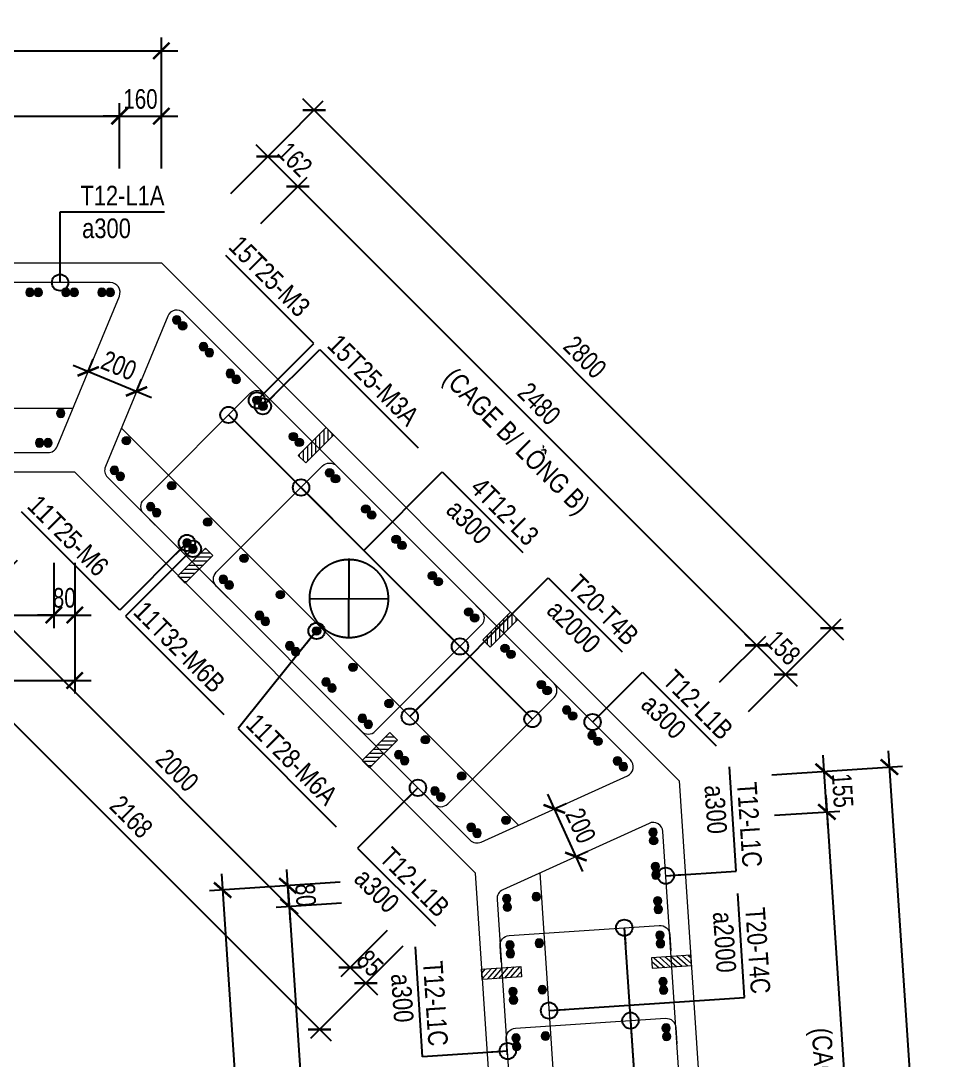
# Model space of a CAD drawing. Header units: millimetres. Extents: x 2611025 to 4139346, y -89870 to 101087.
# Drawn here: x 3263236 to 3277421, y -14695 to 1196 of the extents above; entities that cross this region are included whole.
import ezdxf
from ezdxf.enums import TextEntityAlignment as Align

# ---------------------------------------------------------------- set-up
doc = ezdxf.new("R2010")
doc.units = ezdxf.units.MM
doc.header["$LTSCALE"] = 1200
doc.header["$PDMODE"] = 35
doc.linetypes.add('CENTER', pattern=[2, 1.25, -0.25, 0.25, -0.25])
doc.linetypes.add('HIDDEN', pattern=[0.375, 0.25, -0.125])
for name, color, linetype, lineweight in [('5', 5, 'Continuous', 13), ('BOUND', 3, 'Continuous', 20), ('ENOTE', 2, 'Continuous', 15), ('GRID', 74, 'CENTER', 15), ('LEADER', 8, 'Continuous', 9), ('MCT', 6, 'Continuous', 20), ('TEXTEN', 3, 'Continuous', 13), ('TEXTMA', 2, 'Continuous', 13), ('TEXTVN', 2, 'Continuous', 20), ('TIE', 4, 'Continuous', 13)]:
    doc.layers.add(name, color=color, linetype=linetype, lineweight=lineweight)
doc.layers.add('CDC.02.DIM', color=1, linetype='Continuous')
doc.layers.add('MIE', color=5, linetype='HIDDEN')
doc.styles.add('DB_Arial', font='arial.ttf', dxfattribs={"width": 0.8})
doc.styles.add('SMTEXT', font='arial.ttf', dxfattribs={"width": 0.75})
doc.dimstyles.new('BSV25', dxfattribs={"dimtxt": 300, "dimasz": 250, "dimexe": 200, "dimexo": 0, "dimgap": 108, "dimtad": 1, "dimdec": 0, "dimlfac": 0.25, "dimdsep": 46, "dimtxsty": 'SMTEXT', "dimblk": 'ARCHTICK', "dimcen": 100, "dimdle": 250, "dimclrd": 256, "dimclre": 256, "dimclrt": 2, "dimadec": 0, "dimazin": 0, "dimtfac": 1, "dimtdec": 0, "dimtix": 1, "dimtmove": 2, "dimatfit": 3, "dimfxl": 800, "dimfxlon": 1, "dimtolj": 1, "dimtzin": 0, "dimarcsym": 0})

# ---------------------------------------------------------------- blocks, each defined once
blk = doc.blocks.new('mct1')
at = {"lineweight": 9}
h = blk.add_hatch(color=256, dxfattribs=at)
h.dxf.hatch_style = 1
h.paths.add_polyline_path([(-16, 0, 1), (16, 0, 1)])
blk.add_circle((0, 0), 16, dxfattribs=at)
blk = doc.blocks.new('_ArchTick')
at = {"color": 0, "linetype": 'ByBlock', "const_width": 0.15}
blk.add_lwpolyline([(-0.5, -0.5), (0.5, 0.5)], dxfattribs=at)
blk = doc.blocks.new('*D628')
at = {"layer": 'CDC.02.DIM', "lineweight": -2, "transparency": 16777216}
for p, q in [((3264036.493678636, -4068.299968722975), (3265237.537070901, -4565.788430796703)), ((3264267.463561764, -4163.970826815814), (3264344.000248237, -3979.194920311915)), ((3265006.567187773, -4470.117572707124), (3265083.103874246, -4285.341666203225))]:
    blk.add_line(p, q, dxfattribs=at)
at = {"layer": 'Defpoints', "color": 0, "transparency": 16777216}
for p in [(3264267.463561764, -4163.970826815814), (3265006.567187773, -4470.117572707124), (3265006.567187773, -4470.117572705494)]:
    blk.add_point(p, dxfattribs=at)
at = {"layer": 'CDC.02.DIM', "lineweight": -2, "transparency": 16777216, "xscale": 250, "yscale": 250, "zscale": 250}
for p, rotation in [((3264267.463561764, -4163.970826814184), 157.5000000000479), ((3265006.567187773, -4470.117572705494), 337.5000000000479)]:
    blk.add_blockref('_ArchTick', p, dxfattribs=dict(at, rotation=rotation))
at = {"layer": 'CDC.02.DIM', "color": 2, "transparency": 16777216, "insert": (3264736.961532488, -4075.752830285812), "char_height": 300, "attachment_point": 5, "rotation": 337.50000000004786, "style": 'SMTEXT'}
blk.add_mtext('\\A1;200', dxfattribs=at)
blk = doc.blocks.new('*D629')
at = {"layer": 'CDC.02.DIM', "lineweight": -2, "transparency": 16777216}
for p, q in [((3271292.993493721, -10625.59370609047), (3271829.914467094, -11809.53452739515)), ((3271396.247527055, -10853.27463326766), (3271578.392268802, -10770.67140659154)), ((3271726.660433746, -11581.85360022448), (3271908.805175493, -11499.25037354836))]:
    blk.add_line(p, q, dxfattribs=at)
at = {"layer": 'Defpoints', "color": 0, "transparency": 16777216}
for p in [(3271396.247527055, -10853.27463326766), (3271726.660433746, -11581.85360022448), (3271726.660433753, -11581.85360022122)]:
    blk.add_point(p, dxfattribs=at)
at = {"layer": 'CDC.02.DIM', "lineweight": -2, "transparency": 16777216, "xscale": 250, "yscale": 250, "zscale": 250}
for p, rotation in [((3271396.247527062, -10853.2746332644), 114.3944449390051), ((3271726.660433753, -11581.85360022122), 294.394444939005)]:
    blk.add_blockref('_ArchTick', p, dxfattribs=dict(at, rotation=rotation))
at = {"layer": 'CDC.02.DIM', "color": 2, "transparency": 16777216, "insert": (3271799.309418428, -11109.69590998301), "char_height": 300, "attachment_point": 5, "rotation": 294.39444493900504, "style": 'SMTEXT'}
blk.add_mtext('\\A1;200', dxfattribs=at)
blk = doc.blocks.new('*D528')
at = {"layer": 'CDC.02.DIM', "lineweight": -2, "transparency": 16777216}
for p, q in [((3254784.985763317, -62.41344983287854), (3254784.985763317, 937.5865501671215)), ((3265386.939041845, -62.41344983287854), (3265386.939041845, 937.5865501671215)), ((3254534.985763317, 737.5865501671215), (3265636.939041845, 737.5865501671215))]:
    blk.add_line(p, q, dxfattribs=at)
at = {"layer": 'Defpoints', "color": 0, "transparency": 16777216}
for p in [(3265386.939041845, 737.5865501671215), (3254784.985763317, -2506.568311960611), (3265386.939041845, -2506.568311960611)]:
    blk.add_point(p, dxfattribs=at)
at = {"layer": 'CDC.02.DIM', "lineweight": -2, "transparency": 16777216, "xscale": 250, "yscale": 250, "zscale": 250, "rotation": 180}
blk.add_blockref('_ArchTick', (3254784.985763317, 737.5865501671215), dxfattribs=at)
at = {"layer": 'CDC.02.DIM', "lineweight": -2, "transparency": 16777216, "xscale": 250, "yscale": 250, "zscale": 250}
blk.add_blockref('_ArchTick', (3265386.939041845, 737.5865501671215), dxfattribs=at)
at = {"layer": 'CDC.02.DIM', "color": 2, "transparency": 16777216, "insert": (3260085.962402581, 998.758446483629), "char_height": 300, "attachment_point": 5, "style": 'SMTEXT'}
blk.add_mtext('\\A1;2650', dxfattribs=at)
blk = doc.blocks.new('*D529')
at = {"layer": 'CDC.02.DIM', "lineweight": -2, "transparency": 16777216}
for p, q in [((3254783.185492202, -8089.048401115651), (3254783.185492202, -9089.048401115651)), ((3264061.45564225, -8089.048401115651), (3264061.45564225, -9089.048401115651)), ((3254533.185492202, -8889.048401115651), (3264311.45564225, -8889.048401115651))]:
    blk.add_line(p, q, dxfattribs=at)
at = {"layer": 'Defpoints', "color": 0, "transparency": 16777216}
for p in [(3254783.185492202, -5547.160204101543), (3264061.45564225, -5706.568311960626), (3264061.45564225, -8889.048401115651)]:
    blk.add_point(p, dxfattribs=at)
at = {"layer": 'CDC.02.DIM', "lineweight": -2, "transparency": 16777216, "xscale": 250, "yscale": 250, "zscale": 250, "rotation": 180}
blk.add_blockref('_ArchTick', (3254783.185492202, -8889.048401115651), dxfattribs=at)
at = {"layer": 'CDC.02.DIM', "lineweight": -2, "transparency": 16777216, "xscale": 250, "yscale": 250, "zscale": 250}
blk.add_blockref('_ArchTick', (3264061.45564225, -8889.048401115651), dxfattribs=at)
at = {"layer": 'CDC.02.DIM', "color": 2, "transparency": 16777216, "insert": (3259422.320567226, -8627.774185563128), "char_height": 300, "attachment_point": 5, "style": 'SMTEXT'}
blk.add_mtext('\\A1;2320', dxfattribs=at)
blk = doc.blocks.new('*D530')
at = {"layer": 'CDC.02.DIM', "lineweight": -2, "transparency": 16777216}
for p, q in [((3255783.185492202, -7089.048401115651), (3255783.185492202, -8089.048401115651)), ((3263741.871570109, -7089.048401115651), (3263741.871570109, -8089.048401115651)), ((3255533.185492202, -7889.048401115651), (3263991.871570109, -7889.048401115651))]:
    blk.add_line(p, q, dxfattribs=at)
at = {"layer": 'Defpoints', "color": 0, "transparency": 16777216}
for p in [(3255783.185492202, -5706.568311960626), (3263741.871570109, -5706.568311960626), (3263741.871570109, -7889.048401115651)]:
    blk.add_point(p, dxfattribs=at)
at = {"layer": 'CDC.02.DIM', "lineweight": -2, "transparency": 16777216, "xscale": 250, "yscale": 250, "zscale": 250, "rotation": 180}
blk.add_blockref('_ArchTick', (3255783.185492202, -7889.048401115651), dxfattribs=at)
at = {"layer": 'CDC.02.DIM', "lineweight": -2, "transparency": 16777216, "xscale": 250, "yscale": 250, "zscale": 250}
blk.add_blockref('_ArchTick', (3263741.871570109, -7889.048401115651), dxfattribs=at)
at = {"layer": 'CDC.02.DIM', "color": 2, "transparency": 16777216, "insert": (3259762.528531156, -7627.876504799144), "char_height": 300, "attachment_point": 5, "style": 'SMTEXT'}
blk.add_mtext('\\A1;1990', dxfattribs=at)
blk = doc.blocks.new('*D532')
at = {"layer": 'CDC.02.DIM', "lineweight": -2, "transparency": 16777216}
for p, q in [((3263741.871570109, -7089.048401115651), (3263741.871570109, -8089.048401115651)), ((3264061.45564225, -7089.048401115651), (3264061.45564225, -8089.048401115651)), ((3263741.871570109, -7889.048401115651), (3263491.871570109, -7889.048401115651)), ((3263741.871570109, -7889.048401115651), (3264061.45564225, -7889.048401115651)), ((3264061.45564225, -7889.048401115651), (3264311.45564225, -7889.048401115651))]:
    blk.add_line(p, q, dxfattribs=at)
at = {"layer": 'Defpoints', "color": 0, "transparency": 16777216}
for p in [(3263741.871570109, -5706.568311960626), (3264061.45564225, -5706.568311960626), (3264061.45564225, -7889.048401115651)]:
    blk.add_point(p, dxfattribs=at)
at = {"layer": 'CDC.02.DIM', "lineweight": -2, "transparency": 16777216, "xscale": 250, "yscale": 250, "zscale": 250}
blk.add_blockref('_ArchTick', (3263741.871570109, -7889.048401115651), dxfattribs=at)
at = {"layer": 'CDC.02.DIM', "lineweight": -2, "transparency": 16777216, "xscale": 250, "yscale": 250, "zscale": 250, "rotation": 180}
blk.add_blockref('_ArchTick', (3264061.45564225, -7889.048401115651), dxfattribs=at)
at = {"layer": 'CDC.02.DIM', "color": 2, "transparency": 16777216, "insert": (3263901.66360618, -7627.876504799144), "char_height": 300, "attachment_point": 5, "style": 'SMTEXT'}
blk.add_mtext('\\A1;80', dxfattribs=at)
blk = doc.blocks.new('*D533')
at = {"layer": 'CDC.02.DIM', "lineweight": -2, "transparency": 16777216}
for p, q in [((3255784.985763317, -1062.413449832879), (3255784.985763317, -62.41344983287854)), ((3264746.723855936, -1062.413449832879), (3264746.723855936, -62.41344983287854)), ((3255534.985763317, -262.4134498328785), (3264996.723855936, -262.4134498328785))]:
    blk.add_line(p, q, dxfattribs=at)
at = {"layer": 'Defpoints', "color": 0, "transparency": 16777216}
for p in [(3264746.723855936, -262.4134498328785), (3255784.985763317, -2506.568311960611), (3264746.723855936, -2506.568311960611)]:
    blk.add_point(p, dxfattribs=at)
at = {"layer": 'CDC.02.DIM', "lineweight": -2, "transparency": 16777216, "xscale": 250, "yscale": 250, "zscale": 250, "rotation": 180}
blk.add_blockref('_ArchTick', (3255784.985763317, -262.4134498328785), dxfattribs=at)
at = {"layer": 'CDC.02.DIM', "lineweight": -2, "transparency": 16777216, "xscale": 250, "yscale": 250, "zscale": 250}
blk.add_blockref('_ArchTick', (3264746.723855936, -262.4134498328785), dxfattribs=at)
at = {"layer": 'CDC.02.DIM', "color": 2, "transparency": 16777216, "insert": (3260265.854809626, -1.241553516371027), "char_height": 300, "attachment_point": 5, "style": 'SMTEXT'}
blk.add_mtext('\\A1;2240', dxfattribs=at)
blk = doc.blocks.new('*D535')
at = {"layer": 'CDC.02.DIM', "lineweight": -2, "transparency": 16777216}
for p, q in [((3264746.723855936, -1062.413449832879), (3264746.723855936, -62.41344983287854)), ((3265386.939041845, -1062.413449832879), (3265386.939041845, -62.41344983287854)), ((3264746.723855936, -262.4134498328785), (3264496.723855936, -262.4134498328785)), ((3264746.723855936, -262.4134498328785), (3265386.939041845, -262.4134498328785)), ((3265386.939041845, -262.4134498328785), (3265636.939041845, -262.4134498328785))]:
    blk.add_line(p, q, dxfattribs=at)
at = {"layer": 'Defpoints', "color": 0, "transparency": 16777216}
for p in [(3265386.939041845, -262.4134498328785), (3264746.723855936, -2506.568311960611), (3265386.939041845, -2506.568311960611)]:
    blk.add_point(p, dxfattribs=at)
at = {"layer": 'CDC.02.DIM', "lineweight": -2, "transparency": 16777216, "xscale": 250, "yscale": 250, "zscale": 250}
blk.add_blockref('_ArchTick', (3264746.723855936, -262.4134498328785), dxfattribs=at)
at = {"layer": 'CDC.02.DIM', "lineweight": -2, "transparency": 16777216, "xscale": 250, "yscale": 250, "zscale": 250, "rotation": 180}
blk.add_blockref('_ArchTick', (3265386.939041845, -262.4134498328785), dxfattribs=at)
at = {"layer": 'CDC.02.DIM', "color": 2, "transparency": 16777216, "insert": (3265066.83144889, -1.241553516371027), "char_height": 300, "attachment_point": 5, "style": 'SMTEXT'}
blk.add_mtext('\\A1;160', dxfattribs=at)
blk = doc.blocks.new('*D536')
at = {"layer": 'CDC.02.DIM', "lineweight": -2, "transparency": 16777216}
for p, q in [((3267545.177555816, 5.223592604277655), (3275818.326895699, -8267.925747278146)), ((3267156.268826163, -737.2385276416317), (3267863.37560735, -30.13174645509571)), ((3275075.864775454, -8656.834476930788), (3275782.97155664, -7949.727695744252))]:
    blk.add_line(p, q, dxfattribs=at)
at = {"layer": 'Defpoints', "color": 0, "transparency": 16777216}
for p in [(3265386.939041845, -2506.568311960669), (3275641.550200403, -8091.149051981512), (3273306.534991135, -10426.16426124983)]:
    blk.add_point(p, dxfattribs=at)
at = {"layer": 'CDC.02.DIM', "lineweight": -2, "transparency": 16777216, "xscale": 250, "yscale": 250, "zscale": 250}
for p, rotation in [((3267721.954251112, -171.5531026923563), 135.0000000000034), ((3275641.550200403, -8091.149051981512), 315.0000000000034)]:
    blk.add_blockref('_ArchTick', p, dxfattribs=dict(at, rotation=rotation))
at = {"layer": 'CDC.02.DIM', "color": 2, "transparency": 16777216, "insert": (3271866.428644699, -3946.674658396281), "char_height": 300, "attachment_point": 5, "rotation": 315.00000000000335, "style": 'SMTEXT'}
blk.add_mtext('\\A1;2800', dxfattribs=at)
blk = doc.blocks.new('*D537')
at = {"layer": 'CDC.02.DIM', "lineweight": -2, "transparency": 16777216}
for p, q in [((3266908.775351395, -1903.958615246462), (3267615.882132581, -1196.851834059926)), ((3267297.684081048, -1161.496495000552), (3274665.41841462, -8529.230828571366)), ((3273922.956294374, -8918.139558224007), (3274630.06307556, -8211.032777037472))]:
    blk.add_line(p, q, dxfattribs=at)
at = {"layer": 'Defpoints', "color": 0, "transparency": 16777216}
for p in [(3265587.281418609, -3225.452548033092), (3274488.641719323, -8352.454133274732), (3272602.912224074, -10238.18362852396)]:
    blk.add_point(p, dxfattribs=at)
at = {"layer": 'CDC.02.DIM', "lineweight": -2, "transparency": 16777216, "xscale": 250, "yscale": 250, "zscale": 250}
for p, rotation in [((3267474.460776344, -1338.273190297186), 135.0000000000034), ((3274488.641719323, -8352.454133274732), 315.0000000000034)]:
    blk.add_blockref('_ArchTick', p, dxfattribs=dict(at, rotation=rotation))
at = {"layer": 'CDC.02.DIM', "color": 2, "transparency": 16777216, "insert": (3271166.227666774, -4660.687242845073), "char_height": 300, "attachment_point": 5, "rotation": 315.00000000000335, "style": 'SMTEXT'}
blk.add_mtext('\\A1;2480', dxfattribs=at)
blk = doc.blocks.new('*D538')
at = {"layer": 'CDC.02.DIM', "lineweight": -2, "transparency": 16777216}
for p, q in [((3266449.162044977, -1444.345308827935), (3267156.268826163, -737.2385276413988)), ((3267014.847469926, -878.6598838786595), (3266838.07077463, -701.8831885820255)), ((3267474.460776344, -1338.273190296488), (3267014.847469926, -878.6598838786595)), ((3266908.775351395, -1903.958615245763), (3267615.882132581, -1196.851834059227)), ((3267474.460776344, -1338.273190296488), (3267651.237471641, -1515.049885593122))]:
    blk.add_line(p, q, dxfattribs=at)
at = {"layer": 'Defpoints', "color": 0, "transparency": 16777216}
for p in [(3267014.847469926, -878.6598838786595), (3265386.939041845, -2506.568311960669), (3265587.281418608, -3225.452548033325)]:
    blk.add_point(p, dxfattribs=at)
at = {"layer": 'CDC.02.DIM', "lineweight": -2, "transparency": 16777216, "xscale": 250, "yscale": 250, "zscale": 250}
for p, rotation in [((3267014.847469926, -878.6598838786595), 315.0000000000034), ((3267474.460776344, -1338.273190296488), 135.0000000000034)]:
    blk.add_blockref('_ArchTick', p, dxfattribs=dict(at, rotation=rotation))
at = {"layer": 'CDC.02.DIM', "color": 2, "transparency": 16777216, "insert": (3267429.330542076, -923.7901181466877), "char_height": 300, "attachment_point": 5, "rotation": 315.00000000000335, "style": 'SMTEXT'}
blk.add_mtext('\\A1;162', dxfattribs=at)
blk = doc.blocks.new('*D539')
at = {"layer": 'CDC.02.DIM', "lineweight": -2, "transparency": 16777216}
for p, q in [((3273922.956294374, -8918.139558224007), (3274630.06307556, -8211.032777037472)), ((3274488.641719323, -8352.454133274732), (3274311.865024026, -8175.677437978098)), ((3274488.641719323, -8352.454133274732), (3274934.443419216, -8798.255833168048)), ((3274368.757994267, -9363.941258117324), (3275075.864775454, -8656.834476930788)), ((3274934.443419216, -8798.255833168048), (3275111.220114513, -8975.032528464682))]:
    blk.add_line(p, q, dxfattribs=at)
at = {"layer": 'Defpoints', "color": 0, "transparency": 16777216}
for p in [(3274934.443419216, -8798.255833168048), (3272602.912224074, -10238.18362852396), (3273306.534991135, -10426.16426124959)]:
    blk.add_point(p, dxfattribs=at)
at = {"layer": 'CDC.02.DIM', "lineweight": -2, "transparency": 16777216, "xscale": 250, "yscale": 250, "zscale": 250}
for p, rotation in [((3274488.641719323, -8352.454133274732), 315.0000000000034), ((3274934.443419216, -8798.255833168048), 135.0000000000034)]:
    blk.add_blockref('_ArchTick', p, dxfattribs=dict(at, rotation=rotation))
at = {"layer": 'CDC.02.DIM', "color": 2, "transparency": 16777216, "insert": (3274896.21898821, -8390.678564280504), "char_height": 300, "attachment_point": 5, "rotation": 315.00000000000335, "style": 'SMTEXT'}
blk.add_mtext('\\A1;158', dxfattribs=at)
blk = doc.blocks.new('*D540')
at = {"layer": 'CDC.02.DIM', "lineweight": -2, "transparency": 16777216}
for p, q in [((3262240.824572719, -7527.199381492101), (3261533.717791532, -8234.306162678637)), ((3261498.362452473, -7916.108111144742), (3267983.494416066, -14401.24007473723)), ((3268372.403145718, -13658.77795449132), (3267665.296364532, -14365.88473567786))]:
    blk.add_line(p, q, dxfattribs=at)
at = {"layer": 'Defpoints', "color": 0, "transparency": 16777216}
for p in [(3264061.45564225, -5706.568311960204), (3270193.03421525, -11838.14688495966), (3267806.717720769, -14224.4633794406)]:
    blk.add_point(p, dxfattribs=at)
at = {"layer": 'CDC.02.DIM', "lineweight": -2, "transparency": 16777216, "xscale": 250, "yscale": 250, "zscale": 250}
for p, rotation in [((3261675.13914777, -8092.884806441376), 135.0000000000034), ((3267806.717720769, -14224.4633794406), 315.0000000000034)]:
    blk.add_blockref('_ArchTick', p, dxfattribs=dict(at, rotation=rotation))
at = {"layer": 'CDC.02.DIM', "color": 2, "transparency": 16777216, "insert": (3264925.60485321, -10973.99767400022), "char_height": 300, "attachment_point": 5, "rotation": 315.00000000000335, "style": 'SMTEXT'}
blk.add_mtext('\\A1;2168', dxfattribs=at)
blk = doc.blocks.new('*D541')
at = {"layer": 'CDC.02.DIM', "lineweight": -2, "transparency": 16777216}
for p, q in [((3263182.396699847, -7054.557946250541), (3262475.28991866, -7761.664727437077)), ((3262439.934579601, -7443.466675903182), (3268450.884039863, -13454.41613616399)), ((3268839.792769515, -12711.95401591808), (3268132.685988328, -13419.06079710461))]:
    blk.add_line(p, q, dxfattribs=at)
at = {"layer": 'Defpoints', "color": 0, "transparency": 16777216}
for p in [(3264525.928369546, -5711.026276550954), (3270184.310638416, -11367.4361470174), (3268274.107344566, -13277.63944086735)]:
    blk.add_point(p, dxfattribs=at)
at = {"layer": 'CDC.02.DIM', "lineweight": -2, "transparency": 16777216, "xscale": 250, "yscale": 250, "zscale": 250}
for p, rotation in [((3262616.711274898, -7620.243371199816), 135.0000000000034), ((3268274.107344566, -13277.63944086735), 315.0000000000034)]:
    blk.add_blockref('_ArchTick', p, dxfattribs=dict(at, rotation=rotation))
at = {"layer": 'CDC.02.DIM', "color": 2, "transparency": 16777216, "insert": (3265630.085728672, -10264.26498709293), "char_height": 300, "attachment_point": 5, "rotation": 315.00000000000335, "style": 'SMTEXT'}
blk.add_mtext('\\A1;2000', dxfattribs=at)
blk = doc.blocks.new('*D542')
at = {"layer": 'CDC.02.DIM', "lineweight": -2, "transparency": 16777216}
for p, q in [((3268839.792769517, -12711.95401591645), (3268132.68598833, -13419.06079710298)), ((3269079.509926905, -12951.67117330479), (3268372.403145718, -13658.77795449132)), ((3268274.107344568, -13277.63944086572), (3268097.330649271, -13100.86274556909)), ((3268274.107344568, -13277.63944086572), (3268513.824501956, -13517.35659825406)), ((3268513.824501956, -13517.35659825406), (3268690.601197253, -13694.13329355069))]:
    blk.add_line(p, q, dxfattribs=at)
at = {"layer": 'Defpoints', "color": 0, "transparency": 16777216}
for p in [(3270184.310638416, -11367.4361470174), (3270193.03421525, -11838.14688495966), (3268513.824501956, -13517.35659825406)]:
    blk.add_point(p, dxfattribs=at)
at = {"layer": 'CDC.02.DIM', "lineweight": -2, "transparency": 16777216, "xscale": 250, "yscale": 250, "zscale": 250}
for p, rotation in [((3268274.107344568, -13277.63944086572), 315.0000000000034), ((3268513.824501956, -13517.35659825406), 135.0000000000034)]:
    blk.add_blockref('_ArchTick', p, dxfattribs=dict(at, rotation=rotation))
at = {"layer": 'CDC.02.DIM', "color": 2, "transparency": 16777216, "insert": (3268578.642342202, -13212.82160061901), "char_height": 300, "attachment_point": 5, "rotation": 315.00000000000335, "style": 'SMTEXT'}
blk.add_mtext('\\A1;85', dxfattribs=at)
blk = doc.blocks.new('*D543')
at = {"layer": 'CDC.02.DIM', "lineweight": -2, "transparency": 16777216}
for p, q in [((3262947.931353907, -6820.092600303469), (3262240.824572721, -7527.199381490238)), ((3263182.39669985, -7054.557946246816), (3262475.289918664, -7761.664727433585)), ((3262382.245928958, -7385.778025252745), (3262205.469233661, -7209.001329956111)), ((3262382.245928958, -7385.778025252745), (3262616.711274901, -7620.243371196091)), ((3262616.711274901, -7620.243371196091), (3262793.487970198, -7797.020066492725))]:
    blk.add_line(p, q, dxfattribs=at)
at = {"layer": 'Defpoints', "color": 0, "transparency": 16777216}
for p in [(3264061.45564225, -5706.568311960204), (3264525.928369546, -5711.026276550954), (3262616.711274901, -7620.243371196091)]:
    blk.add_point(p, dxfattribs=at)
at = {"layer": 'CDC.02.DIM', "lineweight": -2, "transparency": 16777216, "xscale": 250, "yscale": 250, "zscale": 250}
for p, rotation in [((3262382.245928958, -7385.778025252745), 315.0000000000034), ((3262616.711274901, -7620.243371196091), 135.0000000000034)]:
    blk.add_blockref('_ArchTick', p, dxfattribs=dict(at, rotation=rotation))
at = {"layer": 'CDC.02.DIM', "color": 2, "transparency": 16777216, "insert": (3262684.227371496, -7318.261928658234), "char_height": 300, "attachment_point": 5, "rotation": 315.00000000000335, "style": 'SMTEXT'}
blk.add_mtext('\\A1;83', dxfattribs=at)
blk = doc.blocks.new('*D544')
at = {"layer": 'CDC.02.DIM', "lineweight": -2, "transparency": 16777216}
for p, q in [((3276504.860607076, -9963.927750100818), (3277237.939031924, -21039.69389446275)), ((3275723.117965526, -10266.21642402673), (3276720.934736659, -10200.17332259833)), ((3276423.174839661, -20843.07418282228), (3277420.991610793, -20777.03108139388))]:
    blk.add_line(p, q, dxfattribs=at)
at = {"layer": 'Defpoints', "color": 0, "transparency": 16777216}
for p in [(3273306.534991135, -10426.16426125006), (3277221.428256567, -20790.23970167956), (3274006.987413546, -21002.99583965287)]:
    blk.add_point(p, dxfattribs=at)
at = {"layer": 'CDC.02.DIM', "lineweight": -2, "transparency": 16777216, "xscale": 250, "yscale": 250, "zscale": 250}
for p, rotation in [((3276521.371382433, -10213.38194288401), 93.78674715767883), ((3277221.428256567, -20790.23970167956), 273.7867471576789)]:
    blk.add_blockref('_ArchTick', p, dxfattribs=dict(at, rotation=rotation))
at = {"layer": 'CDC.02.DIM', "color": 2, "transparency": 16777216, "insert": (3277132.001517793, -15484.56222024298), "char_height": 300, "attachment_point": 5, "rotation": 273.78674715767886, "style": 'SMTEXT'}
blk.add_mtext('\\A1;2650', dxfattribs=at)
blk = doc.blocks.new('*D545')
at = {"layer": 'CDC.02.DIM', "lineweight": -2, "transparency": 16777216}
for p, q in [((3275548.021760587, -10649.08866351264), (3276174.079159366, -20107.92022475819)), ((3274766.279119038, -10951.37733743855), (3275764.095890171, -10885.33423601015)), ((3275359.314967103, -19911.30051311775), (3276357.131738236, -19845.25741168935))]:
    blk.add_line(p, q, dxfattribs=at)
at = {"layer": 'Defpoints', "color": 0, "transparency": 16777216}
for p in [(3272983.718540167, -11069.36075134631), (3276157.568384009, -19858.46603197503), (3272943.127540984, -20071.2221699486)]:
    blk.add_point(p, dxfattribs=at)
at = {"layer": 'CDC.02.DIM', "lineweight": -2, "transparency": 16777216, "xscale": 250, "yscale": 250, "zscale": 250}
for p, rotation in [((3275564.532535944, -10898.54285629583), 93.78674715767883), ((3276157.568384009, -19858.46603197503), 273.7867471576789)]:
    blk.add_blockref('_ArchTick', p, dxfattribs=dict(at, rotation=rotation))
at = {"layer": 'CDC.02.DIM', "color": 2, "transparency": 16777216, "insert": (3276121.65215827, -15361.25584209664), "char_height": 300, "attachment_point": 5, "rotation": 273.78674715767886, "style": 'SMTEXT'}
blk.add_mtext('\\A1;2245', dxfattribs=at)
blk = doc.blocks.new('*D547')
at = {"layer": 'CDC.02.DIM', "lineweight": -2, "transparency": 16777216}
for p, q in [((3275523.554611304, -10279.42504431208), (3275507.043835947, -10029.97085152889)), ((3274725.301194398, -10332.25952545481), (3275723.117965531, -10266.21642402641)), ((3275564.532535945, -10898.542856296), (3275523.554611304, -10279.42504431208)), ((3274766.279119039, -10951.37733743872), (3275764.095890172, -10885.33423601033)), ((3275564.532535945, -10898.542856296), (3275581.043311303, -11147.99704907919))]:
    blk.add_line(p, q, dxfattribs=at)
at = {"layer": 'Defpoints', "color": 0, "transparency": 16777216}
for p in [(3275523.554611304, -10279.42504431208), (3273306.534991135, -10426.16426125006), (3272983.718540167, -11069.36075134654)]:
    blk.add_point(p, dxfattribs=at)
at = {"layer": 'CDC.02.DIM', "lineweight": -2, "transparency": 16777216, "xscale": 250, "yscale": 250, "zscale": 250}
for p, rotation in [((3275523.554611304, -10279.42504431208), 273.7867471576789), ((3275564.532535945, -10898.542856296), 93.78674715767883)]:
    blk.add_blockref('_ArchTick', p, dxfattribs=dict(at, rotation=rotation))
at = {"layer": 'CDC.02.DIM', "color": 2, "transparency": 16777216, "insert": (3275804.645271918, -10571.73534826524), "char_height": 300, "attachment_point": 5, "rotation": 273.78674715767886, "style": 'SMTEXT'}
blk.add_mtext('\\A1;155', dxfattribs=at)
blk = doc.blocks.new('*D548')
at = {"layer": 'CDC.02.DIM', "lineweight": -2, "transparency": 16777216}
for p, q in [((3266306.636971117, -11844.83120574555), (3266960.25491315, -21720.06314320402)), ((3267121.40116338, -12041.45091738604), (3266123.584392247, -12107.49401881444)), ((3267741.997554699, -21417.77446927814), (3266744.180783566, -21483.81757070654))]:
    blk.add_line(p, q, dxfattribs=at)
at = {"layer": 'Defpoints', "color": 0, "transparency": 16777216}
for p in [(3270193.03421525, -11838.14688495811), (3270813.630607077, -21214.47043681663), (3266943.744137793, -21470.60895042084)]:
    blk.add_point(p, dxfattribs=at)
at = {"layer": 'CDC.02.DIM', "lineweight": -2, "transparency": 16777216, "xscale": 250, "yscale": 250, "zscale": 250}
for p, rotation in [((3266323.147746474, -12094.28539852874), 93.78674715767883), ((3266943.744137793, -21470.60895042084), 273.7867471576789)]:
    blk.add_blockref('_ArchTick', p, dxfattribs=dict(at, rotation=rotation))
at = {"layer": 'CDC.02.DIM', "color": 2, "transparency": 16777216, "insert": (3266894.149736276, -16765.19181495631), "char_height": 300, "attachment_point": 5, "rotation": 273.78674715767886, "style": 'SMTEXT'}
blk.add_mtext('\\A1;2349', dxfattribs=at)
blk = doc.blocks.new('*D549')
at = {"layer": 'CDC.02.DIM', "lineweight": -2, "transparency": 16777216}
for p, q in [((3267325.492385134, -12096.6518971014), (3267892.028582859, -20656.20327063891)), ((3268140.256577397, -12293.27160874187), (3267142.439806264, -12359.31471017026)), ((3268673.771224408, -20353.91459671303), (3267675.954453275, -20419.95769814143))]:
    blk.add_line(p, q, dxfattribs=at)
at = {"layer": 'Defpoints', "color": 0, "transparency": 16777216}
for p in [(3270214.072858146, -12156.01067774155), (3270747.587505595, -20216.65366568379), (3267875.517807502, -20406.74907785575)]:
    blk.add_point(p, dxfattribs=at)
at = {"layer": 'CDC.02.DIM', "lineweight": -2, "transparency": 16777216, "xscale": 250, "yscale": 250, "zscale": 250}
for p, rotation in [((3267342.003160491, -12346.10608988459), 93.78674715767883), ((3267875.517807502, -20406.74907785575), 273.7867471576789)]:
    blk.add_blockref('_ArchTick', p, dxfattribs=dict(at, rotation=rotation))
at = {"layer": 'CDC.02.DIM', "color": 2, "transparency": 16777216, "insert": (3267869.362182289, -16359.17898183136), "char_height": 300, "attachment_point": 5, "rotation": 273.78674715767886, "style": 'SMTEXT'}
blk.add_mtext('\\A1;2020', dxfattribs=at)
blk = doc.blocks.new('*D551')
at = {"layer": 'CDC.02.DIM', "lineweight": -2, "transparency": 16777216}
for p, q in [((3267320.964517615, -12028.24229709979), (3267304.453742258, -11778.7881043166)), ((3268119.217934521, -11975.40781595706), (3267121.401163389, -12041.45091738546)), ((3267342.003160495, -12346.10608988462), (3267320.964517615, -12028.24229709979)), ((3268140.256577401, -12293.2716087419), (3267142.439806268, -12359.31471017029)), ((3267342.003160495, -12346.10608988462), (3267358.513935852, -12595.56028266778))]:
    blk.add_line(p, q, dxfattribs=at)
at = {"layer": 'Defpoints', "color": 0, "transparency": 16777216}
for p in [(3270193.03421525, -11838.14688495811), (3267320.964517615, -12028.24229709979), (3270214.072858147, -12156.01067774178)]:
    blk.add_point(p, dxfattribs=at)
at = {"layer": 'CDC.02.DIM', "lineweight": -2, "transparency": 16777216, "xscale": 250, "yscale": 250, "zscale": 250}
for p, rotation in [((3267320.964517615, -12028.24229709979), 273.7867471576789), ((3267342.003160495, -12346.10608988462), 93.78674715767883)]:
    blk.add_blockref('_ArchTick', p, dxfattribs=dict(at, rotation=rotation))
at = {"layer": 'CDC.02.DIM', "color": 2, "transparency": 16777216, "insert": (3267592.085537348, -12169.92559145336), "char_height": 300, "attachment_point": 5, "rotation": 273.78674715767886, "style": 'SMTEXT'}
blk.add_mtext('\\A1;80', dxfattribs=at)
blk = doc.blocks.new('tremie')
at = {"layer": 'MIE', "color": 74, "ltscale": 1000}
for p, q in [((424.2640687227249, -424.2640687111998), (-424.2640687087551, 424.2640687113162)), ((424.2640687217936, 424.2640687118983), (-424.2640687078238, -424.2640687117819))]:
    blk.add_line(p, q, dxfattribs=at)
at = {"layer": 'MIE', "ltscale": 500}
blk.add_circle((0, 0), 600, dxfattribs=at)
blk = doc.blocks.new('sp')
at = {"layer": '5', "lineweight": 20}
h = blk.add_hatch(dxfattribs=at)
h.set_pattern_fill('ANSI31', color=256, scale=500)
h.set_pattern_definition([(45, (0, 0), (-44.19417382415922, 44.19417382415922), [])])
h.paths.add_polyline_path([(80, 300), (-80, 300), (-80, -300), (80, -300)])
blk.add_lwpolyline([(-80, -300), (80, -300), (80, 300), (-80, 300)], close=True, dxfattribs=at)

msp = doc.modelspace()

# ---------------------------------------------------------------- linework, layer by layer
at = {"layer": 'BOUND'}
msp.add_lwpolyline([(3270853.211965256, -21813.16943315983), (3270193.03421525, -11838.14688495938), (3264061.45564225, -5706.568311960626), (3254183.085744947, -5706.568311960626), (3254185.085744947, -2506.568311960611), (3265386.939041845, -2506.568311960611), (3273306.534991135, -10426.16426125001), (3274046.217727133, -21601.71209793592)], close=True, dxfattribs=at)
at = {"layer": 'TIE'}
for p, q in [((3256080.439987135, -4724.622260783624), (3264035.234134049, -4724.622260783624)), ((3270846.263096298, -11102.69434292505), (3264774.337760058, -5030.76900667623)), ((3271176.67600299, -11831.27330988199), (3271707.692247397, -19849.6186002858))]:
    msp.add_line(p, q, dxfattribs=at)
for points in [[(3257987.356988295, -2806.568311960611), (3257336.985797712, -2806.568311960611, 0.2612456384635383), (3257209.002052813, -2878.336853827408), (3255803.102000047, -5178.336853827423, 0.5857339276398054), (3255931.085744946, -5406.568311960626), (3263652.536035157, -5406.568311960626, 0.303346683605828), (3263791.117965034, -5313.970826816119), (3264743.809158492, -3013.970826815406)], [(3264743.809158492, -3013.970826816105, 0.5345111359521884), (3264605.227228615, -2806.568311960611), (3255933.085744946, -2806.568311960611, 0.5853085663476948), (3255805.002979294, -3034.637544971833), (3257206.903032321, -5334.637544971847, 0.2615840489700381), (3257334.985797972, -5406.568311960626), (3257987.356988295, -5406.568311960626)], [(3265294.171923519, -6515.020524516658), (3265117.395228223, -6338.243829220257, -0.414213562373095), (3265117.395228221, -6126.111794863551), (3266743.74082495, -4499.76619813469, -0.414213562373095), (3266955.872859307, -4499.766198134457), (3267132.649554604, -4676.542893431091)], [(3266403.487372478, -7624.335973476016), (3266226.710677181, -7447.559278179615, -0.414213562373095), (3266226.710677181, -7235.427243822909), (3267853.05627391, -5609.08164709383, -0.414213562373095), (3268065.188308266, -5609.081647093597), (3268241.965003562, -5785.858342390231)], [(3268268.564879803, -9489.4134808003), (3268445.3415751, -9666.190176096701, 0.414213562373095), (3268657.473609456, -9666.1901760974), (3270283.819206185, -8039.844579368786, 0.414213562373095), (3270283.819206185, -7827.712545012546), (3270107.042510889, -7650.935849715679)], [(3269377.880328762, -10598.72892975966), (3269554.657024059, -10775.50562505606, 0.414213562373095), (3269766.789058416, -10775.50562505676), (3271393.134655145, -9149.160028328144, 0.414213562373095), (3271393.134655145, -8937.027993971904), (3271216.357959848, -8760.251298675037)], [(3272845.57477508, -11074.42234482891), (3270607.746092412, -12089.28485561996, 0.3123962946542712), (3270520.026367328, -12235.80547451328), (3271037.333461952, -20047.14260405775, 0.5875841405461516), (3271274.196640908, -20159.28677282653), (3273475.113696891, -18587.05869845413, 0.259775749151218), (3273537.594808112, -18455.09040450906), (3273499.380805132, -17878.05895946764)], [(3270905.063623573, -18049.86804433861), (3270943.277626562, -18626.8994895451, 0.2597757491543846), (3271022.615994037, -18749.47576503533), (3273411.64472082, -20017.73391982117, 0.5875841405459742), (3273631.650643521, -19875.33351915477), (3273057.199340171, -11201.11883854477, 0.523929934994877), (3272845.57477508, -11074.42234482891)], [(3270583.574389339, -13195.38060688677), (3270567.054285026, -12945.92703174062, -0.414213562373095), (3270706.814367525, -12786.3428240631), (3273001.787258874, -12634.35786437204, -0.414213562373095), (3273161.371466552, -12774.11794687175), (3273177.891570865, -13023.57152201825)], [(3270677.630224735, -14615.62372134342), (3270661.11012042, -14366.17014619727, -0.414213562373095), (3270800.87020292, -14206.58593851975), (3273095.843094268, -14054.60097882869, -0.414213562373095), (3273255.427301946, -14194.3610613284), (3273271.947406259, -14443.8146364749)]]:
    msp.add_lwpolyline(points, format="xyb", dxfattribs=at)
msp.add_lwpolyline([(3272559.275465562, -10103.16880438961), (3265727.560731557, -3271.454070385138, 0.5345111359516762), (3265482.912784501, -3320.117572707415), (3264530.221591043, -5620.117572706848, 0.3033466836065934), (3264562.737503741, -5783.586104739414), (3270109.31474854, -11330.16334953667, 0.3123962946556996), (3270277.33318572, -11360.70588866337), (3272515.161868389, -10345.84337787186, 0.5239299349932173)], format="xyb", close=True, dxfattribs=at)

# ---------------------------------------------------------------- block references
at = {"layer": 'ENOTE', "xscale": -1}
for p, rotation in [((3267749.261379356, -5293.154718183403), 314.9999999999737), ((3270569.413285991, -8113.30662481855), 314.9999999999737), ((3270589.225561366, -13361.98826011196), 93.78888987787853)]:
    msp.add_blockref('sp', p, dxfattribs=dict(at, rotation=rotation))
at = {"layer": 'ENOTE'}
for p, rotation in [((3265906.964390607, -7135.451706929904), 134.9999999999737), ((3268727.116297242, -9955.60361356505), 134.9999999999737), ((3273188.932324489, -13189.82224930935), 273.7888898778785)]:
    msp.add_blockref('sp', p, dxfattribs=dict(at, rotation=rotation))
at = {"layer": 'GRID', "rotation": 224.6724061556681}
msp.add_blockref('tremie', (3268255.264941684, -7637.635911588513), dxfattribs=at)
at = {"layer": 'MCT'}
for p, xscale, yscale, zscale, rotation in [((3263375.466415388, -2956.568311960029), -4, 4, 4, 180), ((3263503.466415388, -2956.568311960029), -4, 4, 4, 180), ((3263926.346822002, -2956.568311960029), -4, 4, 4, 180), ((3264054.346822002, -2956.568311960029), -4, 4, 4, 180), ((3264477.227228615, -2956.568311960029), -4, 4, 4, 180), ((3264605.227228615, -2956.568311960029), -4, 4, 4, 180), ((3265621.494714378, -3377.520087561628), -4, 4, 4, 180), ((3265712.004382369, -3468.02975555422), 4, 4, 4, 134.9999999999581), ((3266030.932090295, -3786.957463479426), -4, 4, 4, 180), ((3266121.441758286, -3877.467131472018), -4, 4, 4, 180), ((3266440.369466213, -4196.39483939606), -4, 4, 4, 180), ((3266530.879134203, -4286.904507388652), -4, 4, 4, 180), ((3266849.806842129, -4605.83221531153), 4.000000000000001, 4.000000000000001, 4.000000000000001, 270.0000000000088), ((3263847.202123106, -4805.9935797613), -4, 4, 4, 180), ((3266940.316510119, -4696.341883304121), 4.000000000000001, 4.000000000000001, 4.000000000000001, 270.0000000000088), ((3263524.536035157, -5256.568311960626), -4, 4, 4, 180), ((3263652.536035157, -5256.568311960626), -4, 4, 4, 180), ((3264851.975904635, -5223.483574140773), 3.999999999999999, 3.999999999999999, 3.999999999999999, 134.999999999956), ((3267404.464566608, -5160.489939791223), 4.000000000000001, 4.000000000000001, 4.000000000000001, 270.0000000000088), ((3267494.974234601, -5250.999607783815), 4.000000000000001, 4.000000000000001, 4.000000000000001, 270.0000000000088), ((3264668.80352092, -5677.520087562341), -4, 4, 4, 180), ((3264759.313188911, -5768.029755554933), -4, 4, 4, 180), ((3267959.122291089, -5715.147664270902), 4.000000000000001, 4.000000000000001, 4.000000000000001, 270.0000000000088), ((3265542.065693968, -5913.573363473362), 3.999999999999999, 3.999999999999999, 3.999999999999999, 134.999999999956), ((3268049.63195908, -5805.657332263494), 4.000000000000001, 4.000000000000001, 4.000000000000001, 270.0000000000088), ((3265223.4612454, -6232.17781204202), -4, 4, 4, 180), ((3265313.970913391, -6322.687480034612), -4, 4, 4, 180), ((3268513.780015568, -6269.805388750581), 4.000000000000001, 4.000000000000001, 4.000000000000001, 270.0000000000088), ((3268604.289683559, -6360.315056743173), 4.000000000000001, 4.000000000000001, 4.000000000000001, 270.0000000000088), ((3266096.723418447, -6468.231087952925), 3.999999999999999, 3.999999999999999, 3.999999999999999, 134.999999999956), ((3268977.928072057, -6733.953445237668), 4.000000000000001, 4.000000000000001, 4.000000000000001, 270.0000000000088), ((3265778.118969879, -6786.835536521583), -4, 4, 4, 180), ((3265868.62863787, -6877.345204514175), -4, 4, 4, 180), ((3269068.437740047, -6824.46311323026), 4.000000000000001, 4.000000000000001, 4.000000000000001, 270.0000000000088), ((3266651.381142928, -7022.888812432604), 3.999999999999999, 3.999999999999999, 3.999999999999999, 134.999999999956), ((3266332.776694358, -7341.493261001262), -4, 4, 4, 180), ((3269532.585796536, -7288.611169717115), 4.000000000000001, 4.000000000000001, 4.000000000000001, 270.0000000000088), ((3266423.286362351, -7432.002928993854), -4, 4, 4, 180), ((3269623.095464529, -7379.120837709706), 4.000000000000001, 4.000000000000001, 4.000000000000001, 270.0000000000088), ((3267206.038867407, -7577.546536912167), 3.999999999999999, 3.999999999999999, 3.999999999999999, 134.999999999956), ((3270087.243521017, -7843.268894196794), 4.000000000000001, 4.000000000000001, 4.000000000000001, 270.0000000000088), ((3266887.434418839, -7896.150985480825), -4, 4, 4, 180), ((3266977.94408683, -7986.660653473416), -4, 4, 4, 180), ((3270177.753189008, -7933.778562189385), 4.000000000000001, 4.000000000000001, 4.000000000000001, 270.0000000000088), ((3267760.696591887, -8132.204261391846), 3.999999999999999, 3.999999999999999, 3.999999999999999, 134.999999999956), ((3267351.582475328, -8360.299041967912), -4, 4, 4, 180), ((3267442.092143319, -8450.808709960504), -4, 4, 4, 180), ((3270641.901245496, -8397.926618676473), 4.000000000000001, 4.000000000000001, 4.000000000000001, 270.0000000000088), ((3270732.410913487, -8488.436286669064), 4.000000000000001, 4.000000000000001, 4.000000000000001, 270.0000000000088), ((3268315.354316366, -8686.861985871525), 3.999999999999999, 3.999999999999999, 3.999999999999999, 134.999999999956), ((3267906.240199807, -8914.95676644759), -4, 4, 4, 180), ((3271196.558969975, -8952.584343156152), 4.000000000000001, 4.000000000000001, 4.000000000000001, 270.0000000000088), ((3267996.749867798, -9005.466434440183), -4, 4, 4, 180), ((3271287.068637966, -9043.094011148743), 4.000000000000001, 4.000000000000001, 4.000000000000001, 270.0000000000088), ((3268870.012040847, -9241.519710351087), 3.999999999999999, 3.999999999999999, 3.999999999999999, 134.999999999956), ((3271585.272573448, -9341.297946630002), -4, 4, 4, 180), ((3271675.782241439, -9431.807614622594), 4.000000000000001, 4.000000000000001, 4.000000000000001, 270.0000000000088), ((3268460.897924286, -9469.614490927153), -4, 4, 4, 180), ((3268551.407592277, -9560.124158919745), -4, 4, 4, 180), ((3271973.98617692, -9730.011550102805), -4, 4, 4, 180), ((3269424.669765326, -9796.177434830766), 3.999999999999999, 3.999999999999999, 3.999999999999999, 134.999999999956), ((3272064.495844912, -9820.521218095397), 4.000000000000001, 4.000000000000001, 4.000000000000001, 270.0000000000088), ((3269015.555648766, -10024.27221540683), -4, 4, 4, 180), ((3269106.065316758, -10114.78188339942), -4, 4, 4, 180), ((3272362.699780392, -10118.72515357433), -4, 4, 4, 180), ((3272453.209448385, -10209.23482156692), -4, 4, 4, 180), ((3269979.327489805, -10350.83515931033), 3.999999999999999, 3.999999999999999, 3.999999999999999, 134.999999999956), ((3269570.213373247, -10578.9299398864), -4, 4, 4, 180), ((3269660.723041237, -10669.43960787899), -4, 4, 4, 180), ((3270655.425704959, -11026.93337446295), 3.999999999999999, 3.999999999999999, 3.999999999999999, 134.999999999956), ((3270124.871097726, -11133.58766436607), -4, 4, 4, 180), ((3270215.380765717, -11224.09733235867), -4, 4, 4, 180), ((3272915.985488494, -11338.75113160776), 3.999999999999999, 3.999999999999999, 3.999999999999999, 48.78888987791895), ((3272907.527195084, -11211.03090113281), -4, 4, 4, 180), ((3272942.251237211, -11735.36393724191), -4, 4, 4, 180), ((3272950.709530621, -11863.08416771686), -4, 4, 4, 180), ((3270669.698512416, -12225.89341192467), -4, 4, 4, 180), ((3271119.288423687, -12196.11924561528), -4, 4, 4, 180), ((3272976.975279336, -12259.69697335114), -4, 4, 4, 180), ((3270678.156805827, -12353.61364239962), -4, 4, 4, 180), ((3272985.433572746, -12387.41720382609), -4, 4, 4, 180), ((3271166.316341384, -12906.24080284355), -3.999999999999988, 4, 3.999999999999999, 93.78888987795713), ((3273011.699321463, -12784.03000946024), -4, 4, 4, 180), ((3273020.157614873, -12911.75023993519), -4, 4, 4, 180), ((3270716.726430113, -12936.01496915294), -4, 4, 4, 180), ((3270725.184723523, -13063.73519962789), -4, 4, 4, 180), ((3273058.727239159, -13494.15156668863), -4, 4, 4, 180), ((3270763.754347811, -13646.13652638132), -4, 4, 4, 180), ((3271213.344259082, -13616.36236007193), -4, 4, 4, 180), ((3273067.18553257, -13621.87179716358), -4, 4, 4, 180), ((3270772.212641221, -13773.85675685627), -4, 4, 4, 180), ((3273105.755156857, -14204.27312391689), -4, 4, 4, 180), ((3270810.782265508, -14356.25808360959), -4, 4, 4, 180), ((3271260.372176779, -14326.4839173002), -4, 4, 4, 180), ((3273114.213450267, -14331.99335439185), -4, 4, 4, 180), ((3270819.240558918, -14483.97831408454), -4, 4, 4, 180)]:
    msp.add_blockref('mct1', p, dxfattribs=dict(at, xscale=xscale, yscale=yscale, zscale=zscale, rotation=rotation))

# ---------------------------------------------------------------- texts
at = {"layer": 'TEXTEN', "style": 'DB_Arial', "width": 0.8}
for s, height, rotation, p in [('T12-L1A', 300, 359.999999999974, (3265433.46113205, -1626.56831196713)), ('4T12-L3', 300, 315.0022377894034, (3270974.054327234, -6851.993231503366)), ('a300', 300, 315.0022377894034, (3270249.317548084, -6834.392227412274)), ('T20-T4B', 299.9999999999999, 315, (3272504.304373221, -8379.425708457085)), ('T12-L1B', 299.9999999999999, 315, (3273944.987069401, -9820.108404636689)), ('T12-L1C', 299.9999999999999, 273.7888898779728, (3274276.427485798, -11753.5847271224)), ('T12-L1B', 299.9999999999999, 315, (3269609.787343618, -12532.5418352085)), ('T20-T4C', 299.9999999999999, 273.7888898779728, (3274404.560322796, -13689.48856755866)), ('T12-L1C', 299.9999999999999, 273.7888898796367, (3269473.010542919, -14489.14993679042))]:
    msp.add_text(s, height=height, rotation=rotation, dxfattribs=at).set_placement(p, align=Align.RIGHT)
for s, height, rotation, p in [('a300', 300, 359.999999999974, (3264174.600905008, -2126.568311966199)), ('a2000', 299.9999999999999, 315, (3271260.602379528, -7842.830495935705)), ('a300', 299.9999999999999, 315, (3272701.285075708, -9283.513192115308)), ('a300', 299.9999999999999, 273.7888898779728, (3273692.295681172, -10499.73265523762)), ('a300', 299.9999999999999, 315, (3268313.562324232, -11943.42359700166)), ('a2000', 299.9999999999999, 273.7888898779728, (3273820.428518171, -12435.63649567387)), ('a300', 299.9999999999999, 273.7888898796367, (3268898.618803821, -13382.37285504148))]:
    msp.add_text(s, height=height, rotation=rotation, dxfattribs=at).set_placement(p)
at = {"layer": 'TEXTMA', "style": 'DB_Arial', "width": 0.8}
for s, height, p in [('15T25-M3', 300, (3266396.914973463, -2274.949211253377)), ('15T25-M3A', 300, (3267905.473273944, -3783.507511734322)), ('11T25-M6', 299.9999999999999, (3263316.877004107, -6241.435111481536)), ('11T32-M6B', 300, (3264939.46331614, -7864.021423513725)), ('11T28-M6A', 300, (3266658.677389675, -9583.235497049362))]:
    msp.add_text(s, height=height, rotation=315, dxfattribs=at).set_placement(p)
at = {"layer": 'TEXTVN', "style": 'DB_Arial', "width": 0.8}
for s, rotation, p in [('(CAGE B/ LỒNG B)', 315, (3269675.001526753, -4292.492247649876, 5.190219204062595e-05)), ('(CAGE C/ LỒNG C)', 273.7867471479103, (3275330.943088333, -14209.99650370255, 5.190219204062595e-05))]:
    msp.add_text(s, height=300, rotation=rotation, dxfattribs=at).set_placement(p)

# ---------------------------------------------------------------- dimensions: what is measured, and where the dimension line sits
at = {"layer": 'CDC.02.DIM'}
for base, p1, p2, picture, middle in [((3265386.939041845, 737.5865501671215), (3254784.985763317, -2506.568311960611), (3265386.939041845, -2506.568311960611), '*D528', (3260085.962402581, 998.758446483629)), ((3264746.723855936, -262.4134498328785), (3255784.985763317, -2506.568311960611), (3264746.723855936, -2506.568311960611), '*D533', (3260265.854809626, -1.241553516371027)), ((3265386.939041845, -262.4134498328785), (3264746.723855936, -2506.568311960611), (3265386.939041845, -2506.568311960611), '*D535', (3265066.83144889, -1.241553516371027)), ((3264061.45564225, -8889.048401115651), (3254783.185492202, -5547.160204101543), (3264061.45564225, -5706.568311960626), '*D529', (3259422.320567226, -8627.774185563128)), ((3263741.871570109, -7889.048401115651), (3255783.185492202, -5706.568311960626), (3263741.871570109, -5706.568311960626), '*D530', (3259762.528531156, -7627.876504799144)), ((3264061.45564225, -7889.048401115651), (3263741.871570109, -5706.568311960626), (3264061.45564225, -5706.568311960626), '*D532', (3263901.66360618, -7627.876504799144))]:
    dim = msp.add_linear_dim(base=base, p1=p1, p2=p2, dimstyle='BSV25', dxfattribs=at)
    dim.commit()
    dim.dimension.update_dxf_attribs({"geometry": picture, "text_midpoint": middle})
for base, p1, p2, angle, picture, middle in [((3275641.550200403, -8091.149051981512), (3265386.939041845, -2506.568311960611), (3273306.534991135, -10426.16426124967), 315.0000000002202, '*D536', (3271866.428644699, -3946.674658396281)), ((3267014.847469926, -878.6598838786595), (3265587.281418608, -3225.452548033267), (3265386.939041845, -2506.568311960611), 315.0000000002202, '*D538', (3267429.330542076, -923.7901181466877)), ((3274488.641719323, -8352.454133274732), (3265587.281418609, -3225.452548033383), (3272602.912224074, -10238.1836285238), 315.0000000002202, '*D537', (3271166.227666774, -4660.687242845073)), ((3267806.717720769, -14224.4633794406), (3264061.45564225, -5706.568311960393), (3270193.03421525, -11838.14688495938), 315.0000000002202, '*D540', (3264925.60485321, -10973.99767400022)), ((3262616.711274901, -7620.243371196091), (3264061.45564225, -5706.568311960393), (3264525.928369546, -5711.026276550794), 315.0000000002202, '*D543', (3262684.227371496, -7318.261928658234)), ((3268274.107344566, -13277.63944086735), (3264525.928369546, -5711.026276550794), (3270184.310638416, -11367.43614701736), 315.0000000002202, '*D541', (3265630.085728672, -10264.26498709293)), ((3274934.443419216, -8798.255833168048), (3272602.912224074, -10238.1836285238), (3273306.534991135, -10426.16426124943), 315.0000000002202, '*D539', (3274896.21898821, -8390.678564280504)), ((3277221.428256567, -20790.23970167956), (3273306.534991135, -10426.16426125001), (3274006.987413545, -21002.99583965291), 273.7867471475, '*D544', (3277132.001517793, -15484.5622202431)), ((3275523.554611304, -10279.42504431208), (3272983.718540167, -11069.36075134652), (3273306.534991135, -10426.16426125001), 273.7867471475, '*D547', (3275804.645271918, -10571.73534826536)), ((3276157.568384009, -19858.46603197503), (3272983.718540167, -11069.36075134629), (3272943.127540984, -20071.22216994858), 273.7867471475, '*D545', (3276121.65215827, -15361.25584209678)), ((3268513.824501956, -13517.35659825406), (3270184.310638416, -11367.43614701736), (3270193.03421525, -11838.14688495938), 315.0000000002202, '*D542', (3268578.642342202, -13212.82160061901)), ((3266943.744137793, -21470.60895042084), (3270193.03421525, -11838.1468849581), (3270813.630607077, -21214.47043681664), 273.7867471475, '*D548', (3266894.149736276, -16765.19181495646)), ((3267320.964517615, -12028.24229709979), (3270214.072858147, -12156.0106777418), (3270193.03421525, -11838.1468849581), 273.7867471475, '*D551', (3267592.085537348, -12169.9255914535)), ((3267875.517807502, -20406.74907785575), (3270214.072858146, -12156.01067774156), (3270747.587505595, -20216.65366568377), 273.7867471475, '*D549', (3267869.362182289, -16359.17898183147))]:
    dim = msp.add_linear_dim(base=base, p1=p1, p2=p2, angle=angle, dimstyle='BSV25', dxfattribs=at)
    dim.commit()
    dim.dimension.update_dxf_attribs({"geometry": picture, "text_midpoint": middle})
for p1, p2, distance, picture, middle in [((3264267.463561763, -4163.970826815756), (3265006.567187772, -4470.117572707124), 1.8621358321984887e-09, '*D628', (3264736.961532488, -4075.752830285812)), ((3271396.247527055, -10853.27463326762), (3271726.660433746, -11581.85360022444), 7.69108737586162e-09, '*D629', (3271799.309418428, -11109.69590998301))]:
    dim = msp.add_aligned_dim(p1=p1, p2=p2, distance=distance, dimstyle='BSV25', dxfattribs=at)
    dim.commit()
    dim.dimension.update_dxf_attribs({"geometry": picture, "text_midpoint": middle})

# ---------------------------------------------------------------- leaders
at = {"layer": 'LEADER'}
for points in [[(3263836.512529663, -2806.568311966199), (3263836.512529665, -1726.568311966199), (3265433.46113205, -1726.56831196713)], [(3266848.453160877, -4607.391436625214), (3267718.194501737, -3737.650095765654), (3266374.691617482, -2394.147211511561)], [(3266938.757288807, -4697.695564554713), (3267808.498629666, -3827.954223695153), (3269313.235510907, -5332.69110493637)], [(3266413.362544113, -4830.144478971662), (3268484.302064226, -6900.947073118718), (3269682.849958395, -5702.305552420978), (3270913.64454314, -6933.003999146473)], [(3267522.716765034, -5939.421155969918), (3268484.302064226, -6900.947073118718), (3269682.849958395, -5702.305552420978), (3270913.64454314, -6933.003999146473)], [(3271062.701351031, -9479.593332441946), (3268484.302064226, -6900.947073118718), (3269682.849958395, -5702.305552420978), (3270913.64454314, -6933.003999146473)], [(3269953.439027534, -8370.224758019976), (3268484.302064226, -6900.947073118718), (3269682.849958395, -5702.305552420978), (3270913.64454314, -6933.003999146473)], [(3265778.118969878, -6786.835536522281), (3264749.487521392, -7815.466985004212), (3263246.166325991, -6312.145789598304)], [(3265868.62863787, -6877.345204514175), (3264839.997189387, -7905.976652999831), (3266343.318384792, -9409.297848402479)], [(3269184.436231575, -9440.867478198095), (3271304.380509151, -7320.92320061948), (3272433.593695109, -8450.136386570128)], [(3267760.696591887, -8132.204261391846), (3266559.211262924, -9625.190726535468), (3268062.532458327, -11128.51192193812)], [(3271981.387881652, -9525.281220482386), (3272745.063205331, -8761.605896799083), (3273874.276391288, -9890.819082749731)], [(3273101.825792554, -11874.12925933413), (3274179.465237188, -11802.76240869887), (3274073.938207208, -10209.30425593555)], [(3269310.176540673, -10531.0251416609), (3268388.512917257, -11452.68876508258), (3269577.358704141, -12641.53455196258)], [(3271316.113387621, -13936.77781778151), (3274307.598074186, -13738.66624913512), (3274202.071044208, -12145.2080963718)], [(3272467.172081922, -12669.76284297796), (3272643.427052916, -15331.0470682438), (3274555.23939105, -15204.41757492647), (3274670.272446494, -16941.15053447122)], [(3270683.455528098, -14555.28329835595), (3269382.875236343, -14641.41444350099), (3269271.775431138, -12963.80738484215)], [(3272561.233752769, -14090.00557098068), (3272643.427052916, -15331.0470682438), (3274555.23939105, -15204.41757492647), (3274670.272446494, -16941.15053447122)]]:
    msp.add_leader(points, dimstyle='BSV25', override={"dimldrblk": 'Origin'}, dxfattribs=at)

doc.saveas('drawing.dxf')
